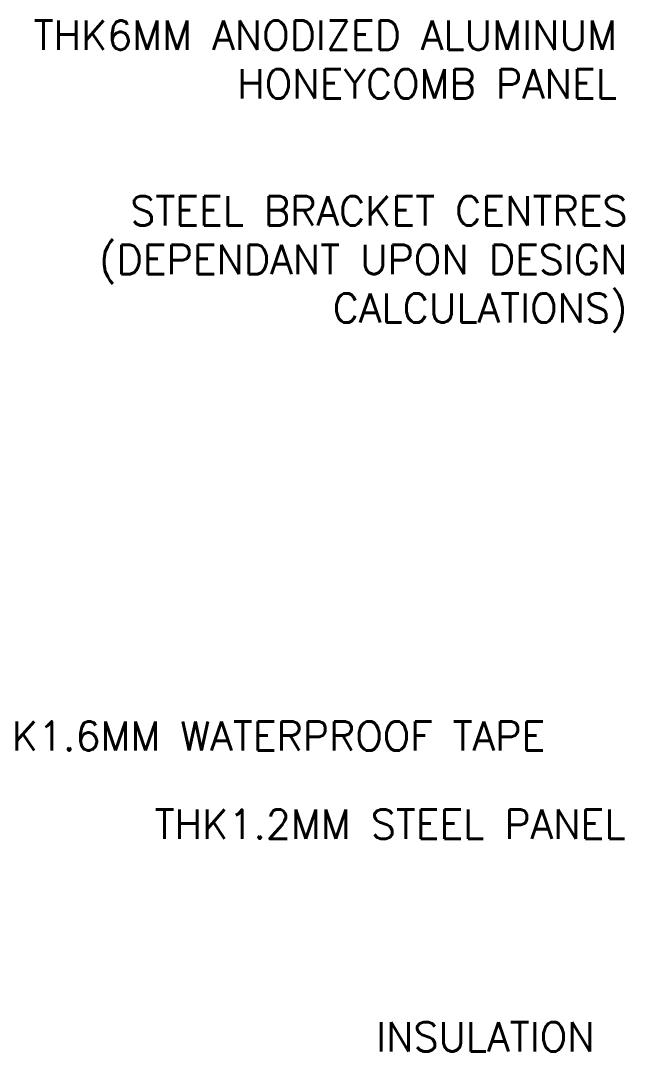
# Model space of a CAD drawing. Header units: millimetres. Extents: x 2352 to 12473, y 635 to 7997.
# Drawn here: x 5162.1 to 5286.3, y 1367 to 1579 of the extents above; entities that cross this region are included whole.
import ezdxf

# ---------------------------------------------------------------- set-up
doc = ezdxf.new("R2010")
doc.units = ezdxf.units.MM
doc.layers.add('TEXT', color=4, linetype='Continuous')
doc.styles.add('style1', font='simplex.shx')

msp = doc.modelspace()

# ---------------------------------------------------------------- texts
at = {"layer": 'TEXT', "char_height": 6, "attachment_point": 1, "style": 'style1'}
for s, insert, width in [('\\pxqr;THK6MM ANODIZED ALUMINUM \\PHONEYCOMB PANEL', (5130.91001871023, 1579.003659441369), 153.9138292980952), ('\\pxqr;STEEL BRACKET CENTRES (DEPENDANT UPON DESIGN CALCULATIONS)', (5128.521539509107, 1542.879802355499), 158.4609836139371), ('THK1.6MM WATERPROOF TAPE', (5150.460450007857, 1434.821730031137), 147.632721352822), ('\\pxqr;THK1.2MM STEEL PANEL', (5138.959181061524, 1416.69439219663), 147.632721352822), ('INSULATION', (5235.216878014427, 1372.955775460563), 63.01319053315638)]:
    msp.add_mtext(s, dxfattribs=dict(at, insert=insert, width=width))

doc.saveas('drawing.dxf')
